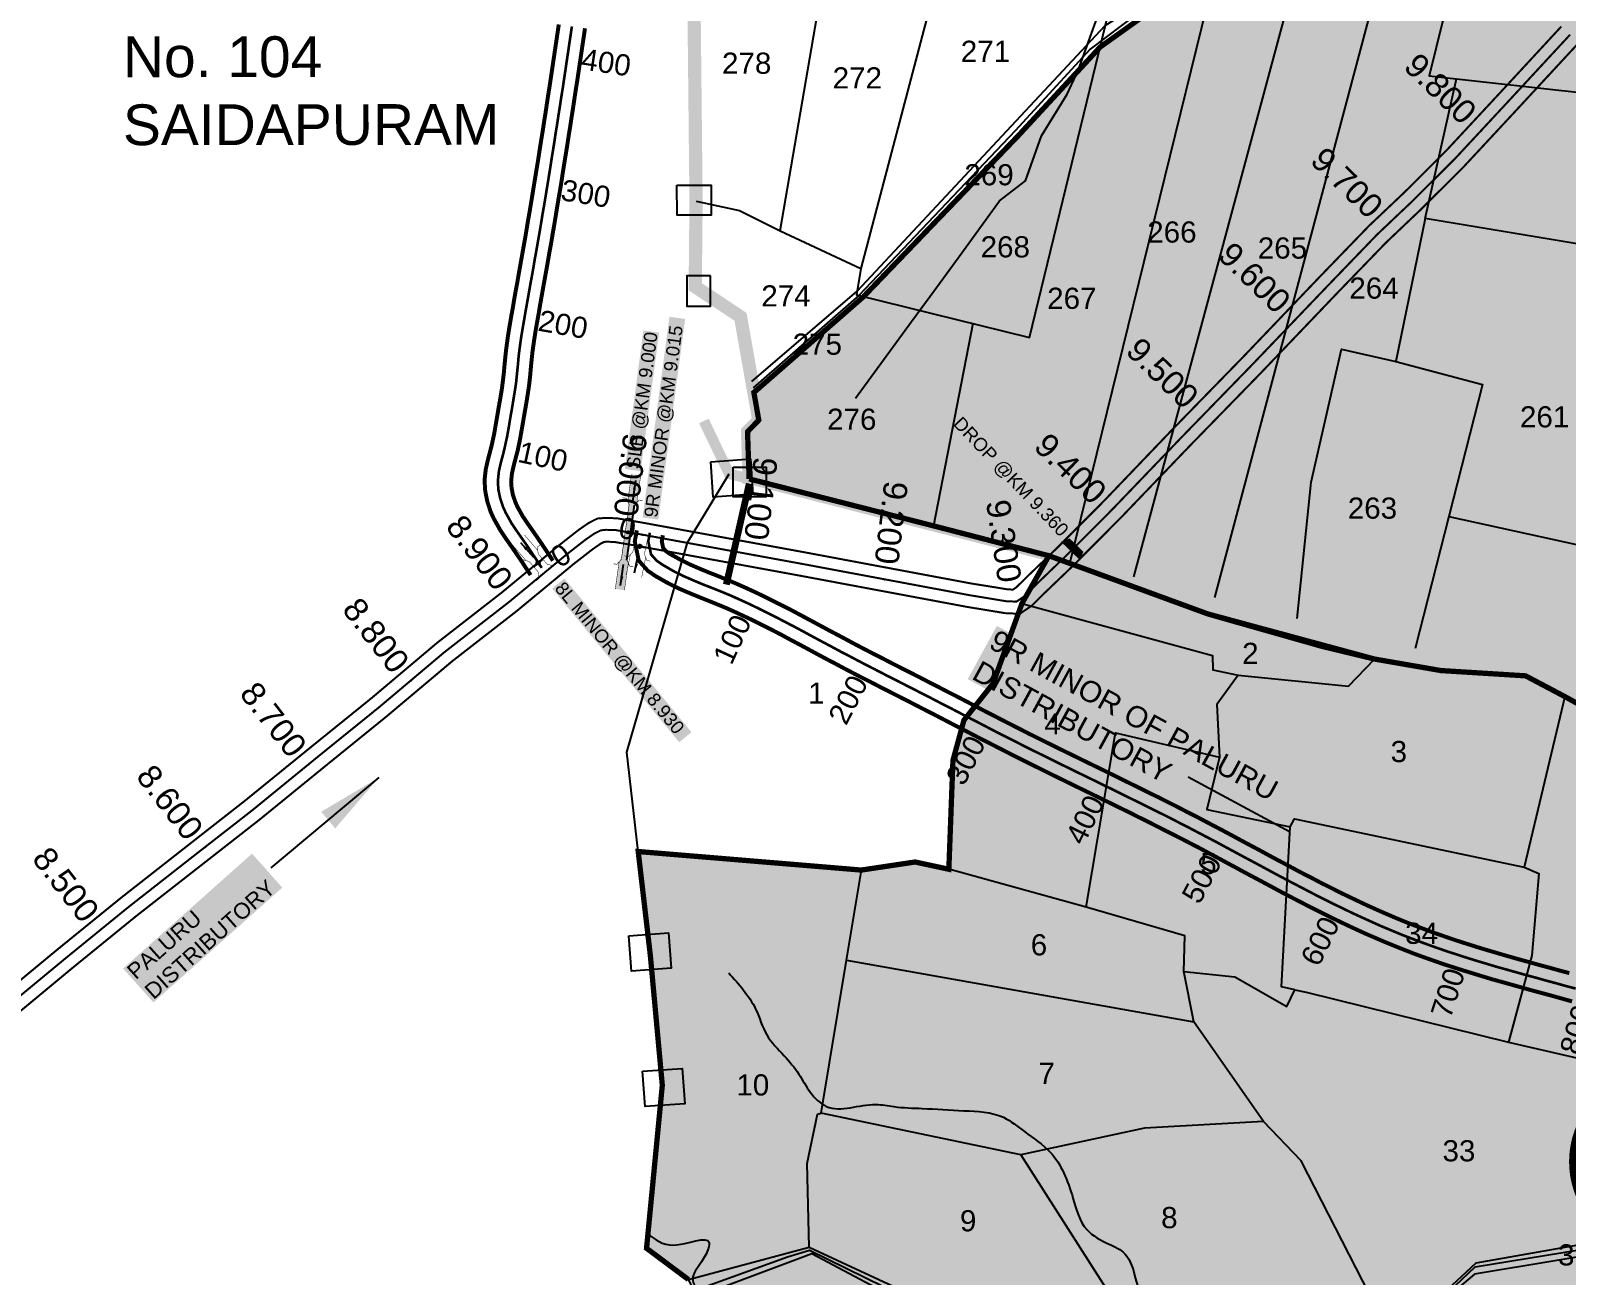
# Model space of a CAD drawing. Header units: inches. Extents: x 201585 to 225365, y 1598878 to 1613111.
# Drawn here: x 205832 to 206992, y 1604955 to 1605895 of the extents above; entities that cross this region are included whole.
import ezdxf
from ezdxf.enums import TextEntityAlignment as Align

# ---------------------------------------------------------------- set-up
doc = ezdxf.new("R2010")
doc.units = ezdxf.units.IN
doc.header["$LTSCALE"] = 15
doc.header["$MEASUREMENT"] = 0
for name, pattern in [('ACAD_ISO02W100', [15, 12, -3]), ('DASHED2', [0.375, 0.25, -0.125]), ('HIDDEN2', [0.1875, 0.125, -0.0625])]:
    doc.linetypes.add(name, pattern=pattern)
for name, color, linetype in [('BOUNDRY STONES', 240, 'Continuous'), ('CANAL1', 7, 'Continuous'), ('CHANAGE', 1, 'Continuous'), ('CSMark', 72, 'Continuous'), ('PAPER SIZE', 5, 'Continuous'), ('PLOT', 7, 'Continuous'), ('PLOTS', 7, 'Continuous'), ('PLOTS NO', 7, 'Continuous'), ('RE REMARKS', 7, 'Continuous'), ('ROAD', 1, 'Continuous'), ('ROADS', 1, 'Continuous'), ('STREAM', 4, 'Continuous'), ('STREAMS', 4, 'Continuous'), ('STRUCTURE', 5, 'Continuous'), ('TEXT', 1, 'Continuous'), ('text2', 7, 'Continuous'), ('VILLAGE BOUNDARY STONES', 1, 'Continuous'), ('VILLAGE BOUNDRY', 5, 'Continuous'), ('WUA13', 3, 'Continuous')]:
    doc.layers.add(name, color=color, linetype=linetype)
doc.styles.get("Standard").update_dxf_attribs({"font": 'arial.ttf'})
doc.dimstyles.get("Standard").update_dxf_attribs({"dimtxt": 0.18, "dimasz": 0.18, "dimexe": 0.18, "dimexo": 0.0625, "dimgap": 0.09, "dimtad": 0, "dimtih": 1, "dimtoh": 1, "dimdec": 4, "dimzin": 0, "dimdsep": 46, "dimtxsty": 'Standard', "dimcen": 0.09, "dimadec": 0, "dimazin": 0, "dimtfac": 1, "dimtdec": 4, "dimtofl": 0, "dimtmove": 0, "dimatfit": 3, "dimfxl": 1, "dimtolj": 1, "dimtzin": 0, "dimarcsym": 0})
pattern_1 = [(45, (0, 0), (-0.088388347648, 0.088388347648), [])]

# ---------------------------------------------------------------- blocks, each defined once
blk = doc.blocks.new('DROP')
h = blk.add_hatch()
h.set_pattern_fill('ANSI31', color=1, scale=10, angle=45)
h.set_pattern_definition([(90, (-324.4107, -25.7687), (-1.25, 0), [])])
h.paths.add_polyline_path([(-9.9, -4.3), (-13.8, 4.1), (13.8, 4.1), (10.2, -4.3)])
at = {"layer": 'STRUCTURE', "color": 5, "const_width": 0.49}
blk.add_lwpolyline([(-9.9, -4.3), (-13.8, 4.1), (13.8, 4.1), (10.2, -4.3), (-9.9, -4.3)], dxfattribs=at)
at = {"layer": 'STRUCTURE', "color": 5}
blk.add_circle((0, 0), 1.33, dxfattribs=at)
blk = doc.blocks.new('SLB')
at = {"layer": 'STRUCTURE'}
h = blk.add_hatch(dxfattribs=at)
h.set_pattern_fill('DOTS', color=6, scale=20, angle=320.3722, style=0)
h.set_pattern_definition([(320.372247934, (-159.4327, -72.9564), (1.2786241598, 0.5641323054), [0, -1.25])])
h.paths.add_polyline_path([(769699.5, 1706871.1), (769699.5, 1706861.1), (769729.1, 1706861.1), (769732.1, 1706863.1), (769792.1, 1706863.1), (769795.1, 1706861.1), (769824.7, 1706861.1), (769824.7, 1706871.1), (769795.1, 1706871.1), (769792.1, 1706869.1), (769732.1, 1706869.1), (769729.1, 1706871.1)])
at = {"layer": 'STRUCTURE', "color": 6, "const_width": 0.628}
for points in [[(769726.1, 1706877.1), (769726.1, 1706873.1), (769732.1, 1706869.1), (769792.1, 1706869.1), (769798.1, 1706873.1), (769798.1, 1706877.1)], [(769726.1, 1706855.1), (769726.1, 1706859.1), (769732.1, 1706863.1), (769792.1, 1706863.1), (769798.1, 1706859.1), (769798.1, 1706855.1)]]:
    blk.add_lwpolyline(points, dxfattribs=at)
at = {"layer": 'STRUCTURE', "color": 6, "linetype": 'ACAD_ISO02W100', "ltscale": 0.5, "const_width": 0.5}
for points in [[(769699.5, 1706871.1), (769729.1, 1706871.1)], [(769699.5, 1706861.1), (769729.1, 1706861.1)], [(769795.1, 1706871.1), (769824.7, 1706871.1)], [(769795.1, 1706861.1), (769824.7, 1706861.1)]]:
    blk.add_lwpolyline(points, dxfattribs=at)
at = {"layer": 'STRUCTURE', "color": 6}
blk.add_lwpolyline([(769732.1, 1706863.1), (769792.1, 1706863.1)], dxfattribs=at)
blk.add_lwpolyline([(769732.1, 1706863.1), (769792.1, 1706863.1)], dxfattribs=at)
at = {"layer": 'STRUCTURE', "color": 0}
blk.add_circle((769762.1, 1706866.1), 1.24, dxfattribs=at)
for points in [[(769703.8, 1706866), (769726.7, 1706866)], [(769818.6, 1706865.8), (769795.7, 1706865.8)]]:
    blk.add_leader(points, dimstyle='Standard', override={"dimasz": 10, "dimgap": 0.09, "dimtad": 0}, dxfattribs=at)
blk = doc.blocks.new('OT')
at = {"layer": 'STRUCTURE', "color": 190}
for points, const_width in [([(769751.4, 1706595.8), (769729.4, 1706595.8)], 0.5), ([(769775.2, 1706601.8), (769775.2, 1706597.8), (769769.2, 1706593.8), (769761.8, 1706593.8), (769754.4, 1706593.8), (769748.4, 1706597.8), (769748.4, 1706601.8)], 0.5), ([(769761.8, 1706593.8), (769761.8, 1706581)], 2.5), ([(769751.4, 1706579), (769729.4, 1706579)], 0.5), ([(769748.4, 1706573), (769748.4, 1706577), (769754.4, 1706581), (769761.8, 1706581), (769761.8, 1706581), (769761.8, 1706581), (769769.2, 1706581), (769775.2, 1706577), (769775.2, 1706573)], 0.5)]:
    blk.add_lwpolyline(points, dxfattribs=dict(at, const_width=const_width))
at = {"layer": 'STRUCTURE', "color": 0}
blk.add_circle((769761.8, 1706587.4), 1.87, dxfattribs=at)
blk.add_leader([(769732.6, 1706587.4), (769753.8, 1706587.4)], dimstyle='Standard', override={"dimasz": 10, "dimgap": 0.09, "dimtad": 0}, dxfattribs=at)

msp = doc.modelspace()

# ---------------------------------------------------------------- hatches: boundary and pattern name
at = {"layer": 'PLOTS NO', "true_color": 0xa953a0}
h = msp.add_hatch(dxfattribs=at)
h.set_pattern_fill('ANSI31', color=215)
h.set_pattern_definition(pattern_1)
h.paths.add_polyline_path([(206374.5, 1605556.6), (206373.3, 1605592.2), (206381.8, 1605601), (206378.1, 1605621.9), (206460.9, 1605694.3), (206578.4, 1605816.6), (206639.7, 1605883), (206728.3, 1605946.3), (206779.3, 1605982.2), (206870.8, 1606068.5), (206919.1, 1606109.9), (206991.5, 1606178.1), (207161.9, 1606118.1), (207193.8, 1606115.3), (207204.6, 1606192.4), (207224.3, 1606303.3), (207250.6, 1606441), (207253.8, 1606458.3), (207283.4, 1606647.1), (207290, 1606806.1), (207391.1, 1606805.4), (207440.3, 1606809.4), (207556.9, 1606901.8), (207615.6, 1606885.7), (207622.8, 1606857.1), (207607.5, 1606760.1), (207605.1, 1606750), (207718.8, 1606843.4), (208078.6, 1606801.6), (208074.5, 1606745.1), (208192.5, 1606748), (208189.8, 1606725.4), (208456.4, 1606687.9), (208454.3, 1606673), (208410.6, 1606519.1), (208366.6, 1606429.6), (208351.7, 1606427.3), (208284, 1606405.1), (208280.7, 1606380.8), (208262.4, 1606245.3), (208246.7, 1606128.6), (207964, 1606145.8), (208004.3, 1606092.4), (207987.6, 1606001.8), (207956.9, 1605821.7), (207911.6, 1605829.4), (207829.2, 1605817.3), (207649.5, 1605837.5), (207622.9, 1605835.7), (207561.1, 1605563.7), (207429.1, 1605570.4), (207439.3, 1605627.8), (207370.6, 1605697.7), (207354.7, 1605706.4), (207376.2, 1605784.7), (207319.8, 1605792.1), (207227.7, 1605336.1), (207150.8, 1605345.9), (207029.1, 1605370.9), (206990.7, 1605392.1), (206961.2, 1605407.7), (206897.2, 1605411.7), (206847, 1605420.4), (206721.1, 1605454.5), (206601, 1605498.5), (206513.7, 1605521.1)])
at = {"layer": 'PLOTS NO', "true_color": 0x58ba48}
h = msp.add_hatch(dxfattribs=at)
h.set_pattern_fill('ANSI31', color=85)
h.set_pattern_definition(pattern_1)
h.paths.add_polyline_path([(206395.3, 1604686.8), (206380.8, 1604788.3), (206335.2, 1604938.2), (206328.6, 1604951.4), (206297, 1604975), (206308.9, 1605098.2), (206299.9, 1605196), (206290.7, 1605274.9), (206459.3, 1605260.9), (206499.9, 1605267), (206525.4, 1605261.5), (206528.5, 1605343.8), (206536.8, 1605374.2), (206558.8, 1605401.9), (206580.6, 1605462.3), (206601, 1605498.5), (206721.1, 1605454.5), (206806.9, 1605430.1), (206847, 1605420.4), (206897.2, 1605411.7), (206961.2, 1605407.7), (206990.7, 1605392.1), (207029.1, 1605370.9), (207067.6, 1605362.6), (207099.3, 1605355.3), (207150.8, 1605345.9), (207227.7, 1605336.1), (207458.2, 1605282.4), (207734.8, 1605233), (207828.9, 1605236), (207954.1, 1605236.4), (208002.1, 1605173.8), (208089.1, 1605156.4), (208053, 1605132.7), (207974.2, 1605057.7), (207948, 1605017.9), (207862.9, 1604963.3), (207761.1, 1604854), (207647.5, 1604760.6), (207584, 1604710.6), (207505.1, 1604617.7), (207408.7, 1604593.4), (207295.3, 1604654.8), (207243.3, 1604731.6), (207115.7, 1604789.5), (207107.4, 1604725), (207049, 1604735.4), (206989.5, 1604722), (206945.7, 1604689.3), (206930.6, 1604670.5), (206859, 1604639.5), (206773.3, 1604626.3), (206662.5, 1604641.1), (206604.8, 1604653.4), (206600.3, 1604601.9), (206541.4, 1604607.8), (206509, 1604667)])
at = {"layer": 'text2'}
h = msp.add_hatch(dxfattribs=at)
h.set_pattern_fill('ANSI31', color=5)
h.set_pattern_definition([(45, (16200.3744, -7638.39834), (-0.088388347648, 0.088388347648), [])])
edge = h.paths.add_edge_path()
edge.add_arc((207063.8, 1605040.2), 69.1, 0, 360)
h.paths.add_polyline_path([(206985.1, 1605009.2), (207142.5, 1605009.2), (207142.5, 1605071.2), (206985.1, 1605071.2)], flags=9)

# ---------------------------------------------------------------- linework, layer by layer
at = {"layer": 'BOUNDRY STONES'}
for points in [[(206345.6, 1605569.6), (206375.5, 1605571.7), (206377.4, 1605545), (206347.4, 1605542.8)], [(206345.6, 1605569.6), (206375.5, 1605571.7), (206377.4, 1605545), (206347.4, 1605542.8)], [(206283.7, 1605211.3), (206313.7, 1605213.4), (206315.6, 1605186.7), (206285.6, 1605184.5)], [(206283.7, 1605211.3), (206313.7, 1605213.4), (206315.6, 1605186.7), (206285.6, 1605184.5)], [(206294, 1605108.9), (206324, 1605111), (206325.8, 1605084.3), (206295.9, 1605082.2)], [(206294, 1605108.9), (206324, 1605111), (206325.8, 1605084.3), (206295.9, 1605082.2)]]:
    msp.add_lwpolyline(points, close=True, dxfattribs=at)
at = {"layer": 'CANAL1', "color": 200, "linetype": 'ByBlock', "ltscale": 40, "const_width": 3}
for points in [[(206209.4, 1605483.9), (206205.7, 1605489.5), (206202, 1605495.2), (206198.2, 1605500.7), (206195.7, 1605504.4), (206190.4, 1605511.9), (206186.4, 1605518), (206181.5, 1605526.7), (206179.2, 1605531.8), (206176.7, 1605539.4), (206175.1, 1605547.5), (206174.6, 1605555.5), (206175.5, 1605563.8), (206177.2, 1605571.3), (206179, 1605578.1), (206180, 1605582), (206181.9, 1605590.8), (206183, 1605597.3), (206184.5, 1605605.9), (206185.3, 1605610.8), (206186.5, 1605617.4), (206187.6, 1605624), (206188.4, 1605630.2), (206189.2, 1605637), (206189.8, 1605643.7), (206190.5, 1605650.6), (206191, 1605655), (206192.3, 1605664.6), (206193.4, 1605671.5), (206194.9, 1605680.2), (206195.8, 1605685), (206196.9, 1605691.7), (206198.1, 1605698.5), (206199.3, 1605704.8), (206200.5, 1605711.9), (206201.7, 1605718.6), (206202.9, 1605725.3), (206203.6, 1605729.4), (206205.3, 1605738.7), (206206.4, 1605745.4), (206207.5, 1605752.1), (206208.7, 1605758.8), (206209.8, 1605765.5), (206210.9, 1605772.2), (206212, 1605779), (206213.1, 1605785.7), (206214.2, 1605792.4), (206215.3, 1605799.1), (206216.3, 1605805.8), (206217.4, 1605812.6), (206218.5, 1605819.3), (206219.8, 1605827.9), (206220.6, 1605832.8), (206221.6, 1605839.5), (206222.6, 1605846.2), (206223.7, 1605853), (206224.7, 1605859.7), (206225.7, 1605866.4), (206226.7, 1605873.2), (206227.7, 1605879.9), (206228.7, 1605886.6), (206229.7, 1605893.4), (206230.7, 1605900.1)], [(206226.2, 1605494.8), (206222.4, 1605500.6), (206218.6, 1605506.3), (206214.7, 1605512), (206212.1, 1605515.8), (206206.9, 1605523.2), (206203.4, 1605528.4), (206199.4, 1605535.6), (206197.9, 1605539), (206196, 1605544.6), (206195, 1605550), (206194.7, 1605554.9), (206195.3, 1605560.6), (206196.6, 1605566.5), (206198.3, 1605573), (206199.5, 1605577.4), (206201.5, 1605587), (206202.7, 1605593.9), (206204.2, 1605602.6), (206205, 1605607.3), (206206.2, 1605614.1), (206207.3, 1605621), (206208.3, 1605627.7), (206209.1, 1605635), (206209.7, 1605641.9), (206210.4, 1605648.6), (206210.8, 1605652.6), (206212.1, 1605661.6), (206213.1, 1605668.2), (206214.6, 1605676.7), (206215.5, 1605681.6), (206216.6, 1605688.3), (206217.8, 1605695), (206218.9, 1605701.3), (206220.2, 1605708.4), (206221.4, 1605715.1), (206222.6, 1605721.8), (206223.3, 1605726), (206225, 1605735.3), (206226.1, 1605742), (206227.3, 1605748.8), (206228.4, 1605755.5), (206229.5, 1605762.3), (206230.6, 1605769), (206231.8, 1605775.7), (206232.9, 1605782.5), (206233.9, 1605789.2), (206235, 1605796), (206236.1, 1605802.7), (206237.2, 1605809.5), (206238.2, 1605816.2), (206239.6, 1605824.8), (206240.3, 1605829.7), (206241.4, 1605836.4), (206242.4, 1605843.2), (206243.4, 1605849.9), (206244.5, 1605856.7), (206245.5, 1605863.4), (206246.5, 1605870.2), (206247.5, 1605876.9), (206248.5, 1605883.7), (206249.5, 1605890.4), (206250.5, 1605897.2)], [(206289.7, 1605517.7), (206288.1, 1605509.3), (206291.1, 1605494.8), (206298, 1605487.1), (206303.8, 1605483.1), (206313.5, 1605477.6), (206321, 1605473.9), (206328.4, 1605470.7), (206335.7, 1605467.7), (206342.9, 1605464.8), (206350.8, 1605461.6), (206356.9, 1605459.1), (206363.8, 1605456), (206370.6, 1605452.8), (206377.5, 1605449.6), (206384.3, 1605446.2), (206391.2, 1605442.7), (206398, 1605439.2), (206404.8, 1605435.5), (206411.6, 1605431.9), (206418.5, 1605428.2), (206425.3, 1605424.5), (206432.2, 1605420.8), (206439.3, 1605417.1), (206446, 1605413.5), (206452.9, 1605409.9), (206459.8, 1605406.3), (206466.8, 1605402.8), (206473.7, 1605399.2), (206480.6, 1605395.7), (206487.5, 1605392.2), (206494.4, 1605388.7), (206501.3, 1605385.1), (206506, 1605382.7), (206515, 1605378.1), (206521.9, 1605374.5), (206528.8, 1605370.9), (206535.6, 1605367.4), (206542.5, 1605363.8), (206549.4, 1605360.2), (206556.3, 1605356.7), (206563.3, 1605353.1), (206572.7, 1605348.3), (206577.1, 1605346.1), (206584.1, 1605342.6), (206591.1, 1605339.1), (206598, 1605335.7), (206605, 1605332.2), (206612, 1605328.8), (206618.9, 1605325.4), (206625.9, 1605322), (206632.9, 1605318.6), (206639.8, 1605315.2), (206646.8, 1605311.8), (206653.7, 1605308.4), (206660.7, 1605305), (206667.6, 1605301.5), (206674.5, 1605298.1), (206681.4, 1605294.6), (206688.3, 1605291.1), (206695.2, 1605287.6), (206702.1, 1605284.1), (206706.9, 1605281.6), (206715.8, 1605277), (206722.6, 1605273.3), (206729.4, 1605269.7), (206736.2, 1605266), (206743.1, 1605262.3), (206749.9, 1605258.6), (206756.7, 1605255), (206763.6, 1605251.3), (206770.5, 1605247.6), (206777.3, 1605243.9), (206784.2, 1605240.3), (206791.2, 1605236.7), (206798.1, 1605233.1), (206805.1, 1605229.6), (206812.1, 1605226.1), (206819.1, 1605222.7), (206826.2, 1605219.3), (206833.3, 1605216), (206840.5, 1605212.7), (206847.7, 1605209.6), (206854.9, 1605206.5), (206864.2, 1605202.7), (206869.5, 1605200.6), (206876.9, 1605197.7), (206884.3, 1605195), (206891.7, 1605192.4), (206899.1, 1605189.8), (206906.6, 1605187.4), (206914.1, 1605185), (206921.6, 1605182.7), (206929.1, 1605180.4), (206936, 1605178.3), (206944, 1605176.1), (206951.5, 1605174), (206959, 1605171.9), (206966.4, 1605169.8), (206973.9, 1605167.8), (206981.4, 1605165.8), (206988.8, 1605163.7), (206996.3, 1605161.6)], [(206309.3, 1605514), (206308.5, 1605509.5), (206309.6, 1605504.2), (206311.4, 1605502.2), (206314.5, 1605500), (206322.9, 1605495.3), (206329.4, 1605492.1), (206336.2, 1605489.1), (206343.2, 1605486.2), (206350.3, 1605483.4), (206358.4, 1605480.1), (206364.8, 1605477.4), (206372, 1605474.2), (206379.2, 1605470.9), (206386.3, 1605467.5), (206393.3, 1605464), (206400.3, 1605460.5), (206407.3, 1605456.9), (206414.2, 1605453.2), (206421.1, 1605449.5), (206428, 1605445.8), (206434.8, 1605442.1), (206441.7, 1605438.5), (206448.6, 1605434.8), (206455.3, 1605431.2), (206462.2, 1605427.6), (206469, 1605424.1), (206475.9, 1605420.6), (206482.8, 1605417), (206489.7, 1605413.5), (206496.6, 1605410), (206503.5, 1605406.5), (206510.4, 1605402.9), (206515.2, 1605400.5), (206524.2, 1605395.8), (206531.1, 1605392.3), (206538, 1605388.7), (206544.9, 1605385.1), (206551.7, 1605381.5), (206558.6, 1605378), (206565.5, 1605374.4), (206572.4, 1605370.9), (206581.8, 1605366.1), (206586.1, 1605363.9), (206593, 1605360.5), (206600, 1605357), (206606.9, 1605353.6), (206613.8, 1605350.2), (206620.8, 1605346.8), (206627.7, 1605343.4), (206634.7, 1605340), (206641.7, 1605336.6), (206648.6, 1605333.2), (206655.6, 1605329.7), (206662.6, 1605326.3), (206669.5, 1605322.9), (206676.5, 1605319.4), (206683.5, 1605316), (206690.4, 1605312.5), (206697.4, 1605309), (206704.3, 1605305.4), (206711.3, 1605301.9), (206716.2, 1605299.3), (206725.1, 1605294.6), (206732, 1605291), (206738.9, 1605287.3), (206745.7, 1605283.6), (206752.6, 1605279.9), (206759.4, 1605276.3), (206766.2, 1605272.6), (206773, 1605268.9), (206779.9, 1605265.3), (206786.7, 1605261.6), (206793.5, 1605258), (206800.4, 1605254.5), (206807.2, 1605250.9), (206814.1, 1605247.5), (206820.9, 1605244), (206827.8, 1605240.7), (206834.7, 1605237.4), (206841.7, 1605234.1), (206848.6, 1605231), (206855.6, 1605227.9), (206862.6, 1605224.9), (206871.6, 1605221.2), (206876.8, 1605219.2), (206883.9, 1605216.5), (206891.1, 1605213.8), (206898.3, 1605211.3), (206905.5, 1605208.8), (206912.8, 1605206.4), (206920.1, 1605204.1), (206927.4, 1605201.8), (206934.8, 1605199.6), (206941.6, 1605197.6), (206949.5, 1605195.3), (206956.9, 1605193.2), (206964.3, 1605191.2), (206971.7, 1605189.1), (206979.2, 1605187.1), (206986.7, 1605185), (206994.2, 1605183)]]:
    msp.add_lwpolyline(points, dxfattribs=at)
at = {"layer": 'CANAL1', "color": 1, "linetype": 'HIDDEN2', "ltscale": 30, "const_width": 2}
msp.add_lwpolyline([(206217.8, 1605489.3), (206214.1, 1605495), (206210.3, 1605500.7), (206206.5, 1605506.4), (206203.9, 1605510.1), (206198.7, 1605517.5), (206194.9, 1605523.2), (206190.5, 1605531.2), (206188.6, 1605535.4), (206186.4, 1605542), (206185, 1605548.7), (206184.7, 1605555.2), (206185.4, 1605562.2), (206186.9, 1605568.9), (206188.7, 1605575.5), (206189.7, 1605579.7), (206191.7, 1605588.9), (206192.9, 1605595.6), (206194.3, 1605604.2), (206195.2, 1605609), (206196.3, 1605615.8), (206197.4, 1605622.5), (206198.4, 1605628.9), (206199.1, 1605636), (206199.8, 1605642.8), (206200.4, 1605649.6), (206200.9, 1605653.8), (206202.2, 1605663.1), (206203.3, 1605669.9), (206204.8, 1605678.5), (206205.6, 1605683.3), (206206.8, 1605690), (206208, 1605696.7), (206209.1, 1605703.1), (206210.4, 1605710.1), (206211.6, 1605716.9), (206212.7, 1605723.6), (206213.5, 1605727.7), (206215.1, 1605737), (206216.3, 1605743.7), (206217.4, 1605750.4), (206218.5, 1605757.2), (206219.7, 1605763.9), (206220.8, 1605770.6), (206221.9, 1605777.4), (206223, 1605784.1), (206224.1, 1605790.8), (206225.1, 1605797.5), (206226.2, 1605804.3), (206227.3, 1605811), (206228.3, 1605817.8), (206229.7, 1605826.4), (206230.4, 1605831.2), (206231.5, 1605838), (206232.5, 1605844.7), (206233.6, 1605851.4), (206234.6, 1605858.2), (206235.6, 1605864.9), (206236.6, 1605871.7), (206237.6, 1605878.4), (206238.6, 1605885.2), (206239.6, 1605891.9), (206240.6, 1605898.6)], dxfattribs=at)
at = {"layer": 'CANAL1', "color": 200, "const_width": 1.5}
for points in [[(205780.2, 1605141.5), (205851.7, 1605200.7), (205899.8, 1605239.8), (205950.4, 1605279.5), (205993.3, 1605313.1), (206043.6, 1605354), (206089, 1605390.7), (206138.8, 1605432.7), (206187.5, 1605470.6), (206230.4, 1605506), (206245.4, 1605517.8), (206253, 1605523.1), (206259.8, 1605526.6), (206266.1, 1605527.1), (206274.5, 1605526.8), (206292.3, 1605523.8), (206416.9, 1605501), (206542.4, 1605477.5), (206559.3, 1605474.8), (206569.7, 1605473.1), (206573.9, 1605472.9), (206576.5, 1605474.7), (206584.9, 1605483), (206607.1, 1605504.3), (206642.6, 1605539.9), (206694.4, 1605594), (206747.8, 1605648.8), (206805.5, 1605709.2), (206842.9, 1605747.9), (206869.4, 1605773), (206901.3, 1605804.8), (206939.5, 1605845.9), (206988.2, 1605898.6)], [(205791.6, 1605127.5), (205863.1, 1605186.8), (205911, 1605225.8), (205961.5, 1605265.3), (206004.6, 1605299), (206054.9, 1605340), (206100.4, 1605376.9), (206150.1, 1605418.7), (206198.8, 1605456.6), (206241.6, 1605492), (206256.1, 1605503.3), (206262.3, 1605507.6), (206264.9, 1605508.9), (206266.5, 1605509.1), (206272.7, 1605508.9), (206289.2, 1605506.1), (206413.6, 1605483.3), (206539.3, 1605459.8), (206556.4, 1605457), (206567.9, 1605455.1), (206579, 1605454.6), (206588, 1605460.7), (206597.5, 1605470.1), (206619.7, 1605491.4), (206655.4, 1605527.3), (206707.3, 1605581.4), (206760.8, 1605636.3), (206818.5, 1605696.7), (206855.6, 1605735.1), (206881.9, 1605760.1), (206914.2, 1605792.3), (206952.7, 1605833.7), (207001.3, 1605886.2)]]:
    msp.add_lwpolyline(points, dxfattribs=at)
at = {"layer": 'CANAL1', "color": 1, "linetype": 'HIDDEN2', "ltscale": 4, "const_width": 1.5}
msp.add_lwpolyline([(205785.9, 1605134.5), (205857.4, 1605193.7), (205905.4, 1605232.8), (205955.9, 1605272.4), (205999, 1605306), (206049.2, 1605347), (206094.7, 1605383.8), (206144.4, 1605425.7), (206193.2, 1605463.6), (206236, 1605499), (206250.7, 1605510.5), (206257.6, 1605515.3), (206262.4, 1605517.7), (206266.3, 1605518.1), (206273.6, 1605517.9), (206290.8, 1605515), (206415.3, 1605492.2), (206540.9, 1605468.7), (206557.9, 1605465.9), (206568.8, 1605464.1), (206576.4, 1605463.8), (206582.3, 1605467.7), (206591.2, 1605476.6), (206613.4, 1605497.9), (206649, 1605533.6), (206700.9, 1605587.7), (206754.3, 1605642.6), (206812, 1605702.9), (206849.2, 1605741.5), (206875.7, 1605766.6), (206907.8, 1605798.6), (206946.1, 1605839.8), (206994.8, 1605892.4)], dxfattribs=at)
at = {"layer": 'CANAL1', "color": 1, "linetype": 'HIDDEN2', "ltscale": 40, "const_width": 2}
msp.add_lwpolyline([(206299.5, 1605515.9), (206298.3, 1605509.4), (206300.4, 1605499.5), (206304.7, 1605494.7), (206309.2, 1605491.6), (206318.2, 1605486.4), (206325.2, 1605483), (206332.3, 1605479.9), (206339.4, 1605476.9), (206346.6, 1605474.1), (206354.6, 1605470.9), (206360.8, 1605468.3), (206367.9, 1605465.1), (206374.9, 1605461.9), (206381.9, 1605458.5), (206388.8, 1605455.1), (206395.7, 1605451.6), (206402.6, 1605448), (206409.5, 1605444.4), (206416.4, 1605440.7), (206423.2, 1605437), (206430.1, 1605433.3), (206436.9, 1605429.7), (206443.9, 1605425.9), (206450.7, 1605422.4), (206457.5, 1605418.8), (206464.4, 1605415.2), (206471.3, 1605411.7), (206478.2, 1605408.1), (206485.1, 1605404.6), (206492, 1605401.1), (206498.9, 1605397.6), (206505.8, 1605394), (206510.6, 1605391.6), (206519.6, 1605386.9), (206526.5, 1605383.4), (206533.4, 1605379.8), (206540.3, 1605376.2), (206547.1, 1605372.7), (206554, 1605369.1), (206560.9, 1605365.5), (206567.8, 1605362), (206577.3, 1605357.2), (206581.6, 1605355), (206588.6, 1605351.5), (206595.5, 1605348.1), (206602.5, 1605344.6), (206609.4, 1605341.2), (206616.4, 1605337.8), (206623.3, 1605334.4), (206630.3, 1605331), (206637.3, 1605327.6), (206644.2, 1605324.2), (206651.2, 1605320.8), (206658.2, 1605317.3), (206665.1, 1605313.9), (206672.1, 1605310.5), (206679, 1605307), (206685.9, 1605303.6), (206692.9, 1605300.1), (206699.8, 1605296.5), (206706.7, 1605293), (206711.6, 1605290.4), (206720.4, 1605285.8), (206727.3, 1605282.2), (206734.1, 1605278.5), (206741, 1605274.8), (206747.8, 1605271.1), (206754.6, 1605267.5), (206761.5, 1605263.8), (206768.3, 1605260.1), (206775.2, 1605256.4), (206782, 1605252.8), (206788.9, 1605249.2), (206795.8, 1605245.6), (206802.7, 1605242), (206809.6, 1605238.5), (206816.5, 1605235.1), (206823.5, 1605231.7), (206830.5, 1605228.3), (206837.5, 1605225.1), (206844.5, 1605221.9), (206851.6, 1605218.7), (206858.8, 1605215.7), (206867.9, 1605211.9), (206873.1, 1605209.9), (206880.4, 1605207.1), (206887.7, 1605204.4), (206895, 1605201.8), (206902.3, 1605199.3), (206909.7, 1605196.9), (206917.1, 1605194.5), (206924.5, 1605192.2), (206931.9, 1605190), (206938.8, 1605187.9), (206946.8, 1605185.7), (206954.2, 1605183.6), (206961.6, 1605181.5), (206969.1, 1605179.5), (206976.5, 1605177.4), (206984, 1605175.4), (206991.5, 1605173.3), (206999, 1605171.3)], dxfattribs=at)
at = {"layer": 'CHANAGE'}
for p in [(206237.2, 1605875.8), (206221.8, 1605777), (206204.8, 1605678.5), (206189.7, 1605579.7), (206374.2, 1605462.2), (206462.8, 1605416), (206551.7, 1605370.3), (206641.2, 1605325.6), (206730.4, 1605280.5), (206818.9, 1605233.9), (206911.5, 1605196.3)]:
    msp.add_point(p, dxfattribs=at)
at = {"layer": 'PLOT'}
for points in [[(206376.6, 1605630.1), (206456.1, 1605698.6), (206643.6, 1605899.2), (206719.5, 1605947.4), (206780.1, 1605992.3), (206919.9, 1606120.8), (206982.7, 1606183.3)], [(206991.5, 1606178.1), (206919.1, 1606109.9), (206870.8, 1606068.5), (206779.3, 1605982.2), (206728.3, 1605946.3), (206639.7, 1605883), (206578.4, 1605816.6), (206460.9, 1605694.3), (206378.1, 1605621.9)], [(206397.9, 1605744.1), (206438.6, 1605980.4)], [(206525.9, 1605970.2), (206458.8, 1605715.7)], [(206334.4, 1605766.6), (206367.3, 1605759.5), (206397.9, 1605744.1), (206458.8, 1605715.7), (206455.6, 1605695.6), (206586.4, 1605663.4), (206657.1, 1605954.7)], [(206617.4, 1605494.7), (206728.3, 1605946.3)], [(206787.7, 1605939.4), (206665, 1605482.6)], [(206726.4, 1605466.9), (206850.1, 1605932)], [(206904.2, 1605925.7), (206888.2, 1605861.3), (207209.9, 1605825.8), (207206.3, 1605806.9), (207376.2, 1605784.7), (207354.7, 1605706.4), (207370.6, 1605697.7), (207286.5, 1605297.1)], [(207035, 1605728.5), (206885.2, 1605753.3), (206908.9, 1605859)], [(206885.2, 1605753.3), (206863.1, 1605645.2)], [(206543.5, 1605674), (206513.7, 1605521.1)], [(206788.6, 1605451.1), (206799.1, 1605554.1), (206822.1, 1605654.6), (206863.1, 1605645.2), (206928.5, 1605627.9), (206877.7, 1605428.4)], [(206903.1, 1605528.1), (207041, 1605498), (207073.1, 1605622.8), (207157.9, 1605602.7)]]:
    msp.add_lwpolyline(points, dxfattribs=at)
at = {"layer": 'PLOTS'}
for points in [[(206601.1, 1605498.5), (206580.6, 1605462.3), (206558.8, 1605401.9), (206536.8, 1605374.2), (206528.5, 1605343.8), (206525.4, 1605261.5)], [(206601.1, 1605498.5), (206580.6, 1605462.3), (206558.8, 1605401.9), (206536.8, 1605374.2), (206528.5, 1605343.8), (206525.4, 1605261.5)], [(206580.6, 1605462.3), (206724.5, 1605423.2), (206724.8, 1605412.3), (206743.9, 1605408.3), (206827.4, 1605400), (206847, 1605420.4)], [(206580.6, 1605462.3), (206724.5, 1605423.2), (206724.8, 1605412.3), (206743.9, 1605408.3), (206827.4, 1605400), (206847, 1605420.4)], [(206743.9, 1605408.3), (206727.8, 1605386.1), (206729.9, 1605346.3)], [(206743.9, 1605408.3), (206727.8, 1605386.1), (206729.9, 1605346.3)], [(206990.7, 1605392.1), (206960.2, 1605263.1)], [(206990.7, 1605392.1), (206960.2, 1605263.1)], [(206629.2, 1605232.9), (206651.4, 1605364.7), (206729.9, 1605346.3), (206720.4, 1605306.6), (206783.2, 1605293.5), (206786.5, 1605299.5), (206960.2, 1605263.1), (206971.2, 1605258.4), (206965.9, 1605196.4), (206948.3, 1605130.8)], [(206629.2, 1605232.9), (206651.4, 1605364.7), (206729.9, 1605346.3), (206720.4, 1605306.6), (206783.2, 1605293.5), (206786.5, 1605299.5), (206960.2, 1605263.1), (206971.2, 1605258.4), (206965.9, 1605196.4), (206948.3, 1605130.8)], [(206786.7, 1605170.3), (206776.7, 1605172.7), (206783.2, 1605293.5)], [(206786.7, 1605170.3), (206776.7, 1605172.7), (206783.2, 1605293.5)], [(206848.4, 1604930.1), (206791.5, 1605041), (206763.1, 1605070.9), (206710.6, 1605146.1), (206702.9, 1605184.3), (206703.7, 1605211.2), (206629.2, 1605232.9), (206525.4, 1605261.5), (206499.9, 1605267), (206459.3, 1605260.9), (206290.7, 1605274.9)], [(206848.4, 1604930.1), (206791.5, 1605041), (206763.1, 1605070.9), (206710.6, 1605146.1), (206702.9, 1605184.3), (206703.7, 1605211.2), (206629.2, 1605232.9), (206525.4, 1605261.5), (206499.9, 1605267), (206459.3, 1605260.9), (206290.7, 1605274.9)], [(206328.6, 1604951.4), (206419.8, 1604975.8), (206560.5, 1604910.5), (206667.6, 1604907.8), (206766, 1604923.4), (206848.4, 1604930.1), (206884.2, 1604927.2), (206923.9, 1604964), (207109.4, 1604996.7), (207192.3, 1605002.1), (207269.5, 1604978.2), (207388.2, 1604941), (207427.1, 1604929.7), (207498.8, 1604917.4), (207601.5, 1604879.8), (207628.8, 1604868.9), (207750.8, 1604901.1), (207749.3, 1604988.9), (207711.2, 1605135.8), (207641.7, 1605252.6)], [(206328.6, 1604951.4), (206419.8, 1604975.8), (206560.5, 1604910.5), (206667.6, 1604907.8), (206766, 1604923.4), (206848.4, 1604930.1), (206884.2, 1604927.2), (206923.9, 1604964), (207109.4, 1604996.7), (207192.3, 1605002.1), (207269.5, 1604978.2), (207388.2, 1604941), (207427.1, 1604929.7), (207498.8, 1604917.4), (207601.5, 1604879.8), (207628.8, 1604868.9), (207750.8, 1604901.1), (207749.3, 1604988.9), (207711.2, 1605135.8), (207641.7, 1605252.6)], [(206419.8, 1604975.8), (206418.4, 1605039.2), (206426.1, 1605076.3), (206429, 1605077.1), (206448.1, 1605192.7), (206459.3, 1605260.9)], [(206419.8, 1604975.8), (206418.4, 1605039.2), (206426.1, 1605076.3), (206429, 1605077.1), (206448.1, 1605192.7), (206459.3, 1605260.9)], [(207654.9, 1605249.8), (207682.8, 1605191.7), (207716.3, 1605135.9), (207744.9, 1605044.3), (207761.3, 1604969.1), (207764.7, 1604904.8), (207751.8, 1604897), (207630.4, 1604861), (207598.9, 1604870.4), (207493.6, 1604910.9), (207430.9, 1604919), (207410.3, 1604923.7), (207195.6, 1604994.5), (207112.1, 1604987), (206922.6, 1604955.4), (206879.1, 1604918.7), (206845.2, 1604918.7), (206691.6, 1604904.9), (206639.5, 1604894.8), (206555.1, 1604900), (206421.9, 1604970.7), (206335.2, 1604938.2)], [(207654.9, 1605249.8), (207682.8, 1605191.7), (207716.3, 1605135.9), (207744.9, 1605044.3), (207761.3, 1604969.1), (207764.7, 1604904.8), (207751.8, 1604897), (207630.4, 1604861), (207598.9, 1604870.4), (207493.6, 1604910.9), (207430.9, 1604919), (207410.3, 1604923.7), (207195.6, 1604994.5), (207112.1, 1604987), (206922.6, 1604955.4), (206879.1, 1604918.7), (206845.2, 1604918.7), (206691.6, 1604904.9), (206639.5, 1604894.8), (206555.1, 1604900), (206421.9, 1604970.7), (206335.2, 1604938.2)], [(206448.1, 1605192.7), (206710.6, 1605146.1)], [(206448.1, 1605192.7), (206710.6, 1605146.1)], [(206702.9, 1605184.3), (206741.6, 1605180.2), (206780.8, 1605157.8), (206786.7, 1605170.3), (206795.5, 1605168.6), (206948.3, 1605130.8), (207021.5, 1605113.9), (207057.9, 1605104.6), (207096.5, 1605098.3), (207181.1, 1605084.4), (207200.6, 1605091.3), (207397.1, 1605021.2), (207479.8, 1604995.8), (207509, 1605005.1), (207498.8, 1604917.4)], [(206702.9, 1605184.3), (206741.6, 1605180.2), (206780.8, 1605157.8), (206786.7, 1605170.3), (206795.5, 1605168.6), (206948.3, 1605130.8), (207021.5, 1605113.9), (207057.9, 1605104.6), (207096.5, 1605098.3), (207181.1, 1605084.4), (207200.6, 1605091.3), (207397.1, 1605021.2), (207479.8, 1604995.8), (207509, 1605005.1), (207498.8, 1604917.4)], [(206763.1, 1605070.9), (206673.2, 1605065.7), (206579.8, 1605045.6), (206429, 1605077.1)], [(206763.1, 1605070.9), (206673.2, 1605065.7), (206579.8, 1605045.6), (206429, 1605077.1)], [(206579.8, 1605045.6), (206667.6, 1604907.8)], [(206579.8, 1605045.6), (206667.6, 1604907.8)]]:
    msp.add_lwpolyline(points, dxfattribs=at)
at = {"layer": 'ROAD'}
msp.add_lwpolyline([(206986.9, 1606180.8), (206895.1, 1606092.1), (206782, 1605990), (206668.2, 1605908.7), (206632.2, 1605881.4), (206575.6, 1605819.6), (206457.4, 1605695.2), (206377.5, 1605625.3)], dxfattribs=at)
at = {"layer": 'ROADS'}
for points in [[(206888.8, 1604928.4), (206923.1, 1604960.9), (207120.2, 1604993.2), (207192.2, 1604999.3), (207320.5, 1604956.4), (207443.8, 1604921.3)], [(206888.8, 1604928.4), (206923.1, 1604960.9), (207120.2, 1604993.2), (207192.2, 1604999.3), (207320.5, 1604956.4), (207443.8, 1604921.3)], [(206302.4, 1604932), (206403.5, 1604968.6), (206420.2, 1604973.5), (206489.9, 1604939.2)], [(206302.4, 1604932), (206403.5, 1604968.6), (206420.2, 1604973.5), (206489.9, 1604939.2)]]:
    msp.add_lwpolyline(points, dxfattribs=at)
at = {"layer": 'STREAM'}
msp.add_lwpolyline([(206454.9, 1605617.5), (206497.3, 1605675.6), (206511.2, 1605694.7), (206533.1, 1605724.8), (206563.6, 1605766.7), (206583.3, 1605781.9), (206595.4, 1605816), (206614.9, 1605847.4), (206623.2, 1605865.2), (206638.8, 1605908.7)], dxfattribs=at)
at = {"layer": 'STREAMS'}
for points in [[(206359.1, 1605183.1), (206379.4, 1605155.8), (206387.9, 1605136.3), (206401, 1605120.5), (206412, 1605106.7), (206420.8, 1605092.8), (206432.8, 1605082.3), (206470.2, 1605083.7), (206483.9, 1605082.1), (206505.3, 1605080.7), (206536.8, 1605079), (206566.6, 1605074), (206582.6, 1605063.2), (206601.8, 1605047.8), (206619.2, 1605013), (206629.6, 1604989.1), (206646.6, 1604978.1), (206658.4, 1604970.8), (206666.5, 1604952), (206671.6, 1604938.8), (206684.3, 1604920.3), (206686.2, 1604906.6)], [(206359.1, 1605183.1), (206379.4, 1605155.8), (206387.9, 1605136.3), (206401, 1605120.5), (206412, 1605106.7), (206420.8, 1605092.8), (206432.8, 1605082.3), (206470.2, 1605083.7), (206483.9, 1605082.1), (206505.3, 1605080.7), (206536.8, 1605079), (206566.6, 1605074), (206582.6, 1605063.2), (206601.8, 1605047.8), (206619.2, 1605013), (206629.6, 1604989.1), (206646.6, 1604978.1), (206658.4, 1604970.8), (206666.5, 1604952), (206671.6, 1604938.8), (206684.3, 1604920.3), (206686.2, 1604906.6)], [(208108.3, 1605154.6), (208083.6, 1605132.3), (208059.9, 1605117), (208017.3, 1605086.8), (207993.5, 1605055.2), (207980.7, 1605039.8), (207958.4, 1605013.4), (207943.3, 1604986.6), (207914, 1604967.6), (207855.1, 1604928.5), (207816.6, 1604895), (207802.3, 1604863.9), (207757.5, 1604837.9), (207713.6, 1604805.7), (207694, 1604790), (207690.5, 1604784.4), (207673.7, 1604778.8), (207662.6, 1604763.1), (207642.1, 1604747.3), (207629.8, 1604720), (207601.8, 1604708.1), (207587.3, 1604683.5), (207571.5, 1604668.6), (207539.1, 1604628.7), (207484.6, 1604595.1), (207415.8, 1604567), (207393.9, 1604548.3), (207395.6, 1604532.3), (207382.7, 1604510.9), (207379.1, 1604488), (207386.9, 1604455.9), (207383, 1604433.6), (207371.7, 1604428.2), (207343.1, 1604429.5), (207330.5, 1604434.7), (207309.3, 1604426.8), (207295.5, 1604409.3), (207264.9, 1604405), (207243.1, 1604402), (207220.9, 1604399.8), (207171.9, 1604362.7), (207142.9, 1604340.6), (207123.7, 1604324.8), (207114.3, 1604314.9), (207096.9, 1604304.1), (207083.7, 1604295.2), (207068, 1604291), (207043.9, 1604280.4), (207015.3, 1604274.7), (206987.4, 1604273), (206967.9, 1604262.1), (206951.7, 1604234.2), (206924.3, 1604196.2), (206908.1, 1604182.8), (206891.9, 1604161.5), (206884.8, 1604151.2), (206872, 1604129.1), (206862.1, 1604116.1), (206850.5, 1604107.5), (206827.8, 1604087.7), (206817.3, 1604075.1), (206778.2, 1604078.8), (206746.7, 1604071.9), (206711.1, 1604046.3), (206697.2, 1604034.5), (206684.2, 1604023.3), (206665.1, 1604016), (206648.7, 1604010.9), (206637.6, 1604000.8), (206628.9, 1603992.3), (206607.2, 1603986.4), (206591, 1603985.7)], [(208108.3, 1605154.6), (208083.6, 1605132.3), (208059.9, 1605117), (208017.3, 1605086.8), (207993.5, 1605055.2), (207980.7, 1605039.8), (207958.4, 1605013.4), (207943.3, 1604986.6), (207914, 1604967.6), (207855.1, 1604928.5), (207816.6, 1604895), (207802.3, 1604863.9), (207757.5, 1604837.9), (207713.6, 1604805.7), (207694, 1604790), (207690.5, 1604784.4), (207673.7, 1604778.8), (207662.6, 1604763.1), (207642.1, 1604747.3), (207629.8, 1604720), (207601.8, 1604708.1), (207587.3, 1604683.5), (207571.5, 1604668.6), (207539.1, 1604628.7), (207484.6, 1604595.1), (207415.8, 1604567), (207393.9, 1604548.3), (207395.6, 1604532.3), (207382.7, 1604510.9), (207379.1, 1604488), (207386.9, 1604455.9), (207383, 1604433.6), (207371.7, 1604428.2), (207343.1, 1604429.5), (207330.5, 1604434.7), (207309.3, 1604426.8), (207295.5, 1604409.3), (207264.9, 1604405), (207243.1, 1604402), (207220.9, 1604399.8), (207171.9, 1604362.7), (207142.9, 1604340.6), (207123.7, 1604324.8), (207114.3, 1604314.9), (207096.9, 1604304.1), (207083.7, 1604295.2), (207068, 1604291), (207043.9, 1604280.4), (207015.3, 1604274.7), (206987.4, 1604273), (206967.9, 1604262.1), (206951.7, 1604234.2), (206924.3, 1604196.2), (206908.1, 1604182.8), (206891.9, 1604161.5), (206884.8, 1604151.2), (206872, 1604129.1), (206862.1, 1604116.1), (206850.5, 1604107.5), (206827.8, 1604087.7), (206817.3, 1604075.1), (206778.2, 1604078.8), (206746.7, 1604071.9), (206711.1, 1604046.3), (206697.2, 1604034.5), (206684.2, 1604023.3), (206665.1, 1604016), (206648.7, 1604010.9), (206637.6, 1604000.8), (206628.9, 1603992.3), (206607.2, 1603986.4), (206591, 1603985.7)], [(206297.7, 1604986.2), (206317.3, 1604977.4), (206344.3, 1604979.3), (206341.6, 1604969.8), (206331.8, 1604952.3), (206354.9, 1604928.2), (206374.1, 1604896.8), (206386.8, 1604876.8), (206401.6, 1604863.8), (206430.5, 1604821.6), (206457.4, 1604780.5), (206467.3, 1604756.9), (206491.5, 1604733.1), (206519.4, 1604715.4), (206547.7, 1604717.7), (206565.7, 1604704.8), (206584.2, 1604703.9), (206630.5, 1604702.4), (206657.7, 1604693.9), (206675.9, 1604682.2), (206698.7, 1604686.4), (206722.7, 1604670.3), (206777, 1604666.9), (206798.4, 1604657.9), (206817, 1604667.5), (206842.9, 1604673.4), (206858.8, 1604686.2), (206885.7, 1604694.8), (206918.5, 1604714.2), (206945, 1604728.7), (206963.9, 1604739.2), (207011.6, 1604762), (207057.4, 1604762.7), (207081.8, 1604776.1), (207120.3, 1604777.9), (207177.1, 1604740.5), (207215.8, 1604708.4), (207239.9, 1604677.5), (207253.6, 1604658.2), (207270.4, 1604639.4), (207290.6, 1604627), (207323.2, 1604592.1), (207346.2, 1604567.8), (207365.9, 1604540.1), (207379.9, 1604516.4), (207386.5, 1604503)], [(206297.7, 1604986.2), (206317.3, 1604977.4), (206344.3, 1604979.3), (206341.6, 1604969.8), (206331.8, 1604952.3), (206354.9, 1604928.2), (206374.1, 1604896.8), (206386.8, 1604876.8), (206401.6, 1604863.8), (206430.5, 1604821.6), (206457.4, 1604780.5), (206467.3, 1604756.9), (206491.5, 1604733.1), (206519.4, 1604715.4), (206547.7, 1604717.7), (206565.7, 1604704.8), (206584.2, 1604703.9), (206630.5, 1604702.4), (206657.7, 1604693.9), (206675.9, 1604682.2), (206698.7, 1604686.4), (206722.7, 1604670.3), (206777, 1604666.9), (206798.4, 1604657.9), (206817, 1604667.5), (206842.9, 1604673.4), (206858.8, 1604686.2), (206885.7, 1604694.8), (206918.5, 1604714.2), (206945, 1604728.7), (206963.9, 1604739.2), (207011.6, 1604762), (207057.4, 1604762.7), (207081.8, 1604776.1), (207120.3, 1604777.9), (207177.1, 1604740.5), (207215.8, 1604708.4), (207239.9, 1604677.5), (207253.6, 1604658.2), (207270.4, 1604639.4), (207290.6, 1604627), (207323.2, 1604592.1), (207346.2, 1604567.8), (207365.9, 1604540.1), (207379.9, 1604516.4), (207386.5, 1604503)]]:
    msp.add_spline(points, degree=3, dxfattribs=at)
at = {"layer": 'text2', "color": 2, "linetype": 'Continuous'}
for p in [(206927.5, 1605819.8), (206856.9, 1605748.7), (206787.1, 1605676.9), (206717.5, 1605604.8), (206648, 1605532.6), (206279.8, 1605516.8), (206378.4, 1605498.9), (206476.9, 1605480.6), (206197.3, 1605467), (206575.6, 1605463.8), (206119.1, 1605404.3), (206041.6, 1605340.8), (205963.4, 1605278.2), (205884.8, 1605216)]:
    msp.add_point(p, dxfattribs=at)
at = {"layer": 'text2', "color": 3}
for p in [(206283, 1605516.3), (206293.8, 1605514.4), (206619.7, 1605504.2), (206220.7, 1605486.4)]:
    msp.add_point(p, dxfattribs=at)
at = {"layer": 'VILLAGE BOUNDARY STONES'}
for points in [[(206320, 1605778.6), (206345.9, 1605778.7), (206345.9, 1605755.9), (206320.1, 1605755.9)], [(206345.3, 1605710), (206327.5, 1605710), (206327.5, 1605687.2), (206345.3, 1605687.2)], [(206362.4, 1605565.4), (206387.5, 1605565.5), (206387.5, 1605543), (206362.4, 1605542.9)]]:
    msp.add_lwpolyline(points, close=True, dxfattribs=at)
at = {"layer": 'VILLAGE BOUNDRY', "linetype": 'DASHED2', "ltscale": 8}
for points, const_width in [([(207253.3, 1606455.2), (207224.3, 1606303.3), (207204.6, 1606192.4), (207193.8, 1606115.3), (207161.9, 1606118.1), (206991.5, 1606178.1), (206935.5, 1606210.8), (206911.8, 1606220.2), (206868.3, 1606229.4), (206740.6, 1606229.1), (206649.1, 1606211.7), (206592.8, 1606205.2), (206510.5, 1606198.4), (206414.1, 1606210.8), (206353.9, 1606226), (206353.1, 1606138), (206340.9, 1605994.8), (206332.7, 1605931.2), (206334.4, 1605766.6), (206333.8, 1605701.8), (206368, 1605679.1), (206381.8, 1605601), (206373.3, 1605592.2), (206374.6, 1605553)], 10), ([(206340.3, 1605600.4), (206359.4, 1605560.5), (206601.1, 1605498.5), (206721.1, 1605454.5), (206774.2, 1605438.1), (206806.9, 1605430.1), (206847, 1605420.4), (206897.2, 1605411.7), (206961.2, 1605407.7), (206990.7, 1605392.1), (207029.1, 1605370.9), (207067.6, 1605362.6), (207113.2, 1605351.7), (207150.8, 1605345.9), (207231.9, 1605335.6), (207352.7, 1605306.9), (207458.2, 1605282.4), (207579.9, 1605264.7), (207641.7, 1605252.6)], 8)]:
    msp.add_lwpolyline(points, dxfattribs=dict(at, const_width=const_width))
at = {"layer": 'VILLAGE BOUNDRY'}
msp.add_lwpolyline([(206292.9, 1604267.8), (206335.7, 1604435.7), (206357.3, 1604519.1), (206397.5, 1604663.7), (206395.3, 1604686.8), (206380.8, 1604788.3), (206335.2, 1604938.2), (206328.6, 1604951.4), (206297, 1604975), (206308.9, 1605098.2), (206299.9, 1605196), (206290.7, 1605274.9), (206282.2, 1605350), (206328, 1605508.6), (206359.4, 1605560.5)], dxfattribs=at)
msp.add_lwpolyline([(206292.9, 1604267.8), (206335.7, 1604435.7), (206357.3, 1604519.1), (206397.5, 1604663.7), (206395.3, 1604686.8), (206380.8, 1604788.3), (206335.2, 1604938.2), (206328.6, 1604951.4), (206297, 1604975), (206308.9, 1605098.2), (206299.9, 1605196), (206290.7, 1605274.9), (206282.2, 1605350), (206328, 1605508.6), (206359.4, 1605560.5)], dxfattribs=at)
at = {"layer": 'VILLAGE BOUNDRY', "const_width": 5.13}
msp.add_lwpolyline([(206374.6, 1605553), (206357.3, 1605476.7)], dxfattribs=at)
at = {"layer": 'WUA13', "color": 17, "const_width": 4}
for points in [[(206374.5, 1605556.6), (206373.3, 1605592.2), (206381.8, 1605601), (206378.1, 1605621.9), (206460.9, 1605694.3), (206578.4, 1605816.6), (206639.7, 1605883), (206728.3, 1605946.3), (206779.3, 1605982.2), (206870.8, 1606068.5), (206919.1, 1606109.9), (206991.5, 1606178.1), (207161.9, 1606118.1), (207193.8, 1606115.3), (207204.6, 1606192.4), (207224.3, 1606303.3), (207250.6, 1606441)], [(207622.9, 1605835.7), (207561.1, 1605563.7), (207429.1, 1605570.4), (207439.3, 1605627.8), (207370.6, 1605697.7), (207354.7, 1605706.4), (207376.2, 1605784.7), (207319.8, 1605792.1), (207227.7, 1605336.1), (207150.8, 1605345.9), (207029.1, 1605370.9), (206990.7, 1605392.1), (206961.2, 1605407.7), (206897.2, 1605411.7), (206847, 1605420.4), (206721.1, 1605454.5), (206601, 1605498.5), (206513.7, 1605521.1), (206374.5, 1605556.6)], [(206328.6, 1604951.4), (206297, 1604975), (206308.9, 1605098.2), (206299.9, 1605196), (206290.7, 1605274.9), (206459.3, 1605260.9), (206499.9, 1605267), (206525.4, 1605261.5), (206528.5, 1605343.8), (206536.8, 1605374.2), (206558.8, 1605401.9), (206580.6, 1605462.3), (206601, 1605498.5), (206721.1, 1605454.5), (206806.9, 1605430.1), (206847, 1605420.4), (206897.2, 1605411.7), (206961.2, 1605407.7), (206990.7, 1605392.1), (207029.1, 1605370.9)]]:
    msp.add_lwpolyline(points, dxfattribs=at)

# ---------------------------------------------------------------- block references
at = {"xscale": 0.7, "yscale": 0.7, "zscale": 0.7, "rotation": 135.5465268236686}
msp.add_blockref('DROP', (206619.7, 1605504.2), dxfattribs=at)
at = {"layer": 'STRUCTURE', "color": 0}
for name, p, xscale, yscale, zscale, rotation in [('SLB', (1313719.3, 904454), 0.7, 0.7, 0.7, 81.93856614437291), ('OT', (-1050606.8, 1234230.7), 0.6999999999999998, 0.6999999999999998, 0.6999999999999998, 310.7349339466383), ('OT', (1270269.7, 840398.6), 0.6999999999999998, 0.6999999999999998, 0.6999999999999998, 78.55797640974546)]:
    msp.add_blockref(name, p, dxfattribs=dict(at, xscale=xscale, yscale=yscale, zscale=zscale, rotation=rotation))

# ---------------------------------------------------------------- texts
at = {"layer": 'CHANAGE'}
for s, rotation, p in [('400', 351.4886, (206248.1, 1605874.2)), ('300', 350.68, (206232.7, 1605775.3)), ('200', 350.0101, (206215.6, 1605676.6)), ('100', 347.9064, (206200.5, 1605577.4)), ('0', 33.3013, (206227, 1605495.4))]:
    msp.add_text(s, height=16, rotation=rotation, dxfattribs=at).set_placement(p, align=Align.MIDDLE_LEFT)
for s, rotation, p in [('0', 349.2906, (206288.7, 1605517.9)), ('100', 65.1954, (206369.5, 1605452.3)), ('200', 62.6171, (206457.8, 1605406.3)), ('300', 62.628, (206546.7, 1605360.5)), ('400', 63.9706, (206636.4, 1605315.8)), ('500', 61.8764, (206725.2, 1605270.8)), ('600', 63.9641, (206814.1, 1605224)), ('700', 72.2418, (206908.1, 1605185.8)), ('800', 73.9187, (207004.6, 1605158.2))]:
    msp.add_text(s, height=16, rotation=rotation, dxfattribs=at).set_placement(p, align=Align.MIDDLE_RIGHT)
at = {"layer": 'CSMark', "color": 1}
for s, rotation, p in [('9.800', 315.7011, (206874.4, 1605873.6)), ('9.700', 315.7011, (206803.8, 1605802.5)), ('9.600', 315.7011, (206734, 1605730.7)), ('9.500', 315.7011, (206664.4, 1605658.6)), ('9.000', 263.1154, (206288.6, 1605590.8)), ('9.400', 315.7011, (206594.9, 1605586.4)), ('9.100', 263.1154, (206387.2, 1605572.9)), ('9.200', 263.1154, (206485.7, 1605554.6)), ('9.300', 278.5342, (206562.3, 1605540.7)), ('8.900', 307.715, (206151.6, 1605525.8)), ('8.800', 307.715, (206073.4, 1605463.2)), ('8.700', 307.715, (205995.9, 1605399.6)), ('8.600', 307.715, (205917.7, 1605337)), ('8.500', 307.715, (205839.1, 1605274.8))]:
    msp.add_text(s, height=18, rotation=rotation, dxfattribs=at).set_placement(p, align=Align.MIDDLE_LEFT)
at = {"layer": 'PLOTS NO'}
for s, p in [('271', (206534.4, 1605871.8)), ('278', (206354, 1605862.8)), ('272', (206437.6, 1605851.7)), ('269', (206537.1, 1605778.5)), ('266', (206675.3, 1605735.2)), ('268', (206549.4, 1605724)), ('265', (206758.8, 1605723.1)), ('274', (206383.7, 1605686.9)), ('264', (206828, 1605692.8)), ('267', (206599.7, 1605685.1)), ('275', (206407.4, 1605650.4)), ('276', (206433.4, 1605593.7)), ('261', (206956.9, 1605595.5)), ('263', (206826.8, 1605526.5))]:
    msp.add_text(s, height=16, dxfattribs=at).set_placement(p)
for s, p in [('2', (206753.2, 1605424.7)), ('2', (206753.2, 1605424.7)), ('1', (206425.3, 1605394.6)), ('1', (206425.3, 1605394.6)), ('4', (206603.8, 1605371.4)), ('4', (206603.8, 1605371.4)), ('3', (206865.4, 1605350.5)), ('3', (206865.4, 1605350.5)), ('5', (206721.6, 1605265.8)), ('5', (206721.6, 1605265.8)), ('34', (206882.6, 1605213.1)), ('34', (206882.6, 1605213.1)), ('6', (206593.5, 1605204.4)), ('6', (206593.5, 1605204.4)), ('7', (206599.3, 1605107.2)), ('7', (206599.3, 1605107.2)), ('10', (206377.3, 1605098.5)), ('10', (206377.3, 1605098.5)), ('33', (206910.8, 1605048.7)), ('33', (206910.8, 1605048.7)), ('8', (206692, 1604998.2)), ('8', (206692, 1604998.2)), ('9', (206540, 1604995.8)), ('9', (206540, 1604995.8)), ('32', (206998.1, 1604970)), ('32', (206998.1, 1604970))]:
    msp.add_text(s, height=16, dxfattribs=at).set_placement(p, align=Align.MIDDLE_CENTER)
at = {"layer": 'STRUCTURE', "color": 5, "attachment_point": 1, "bg_fill": 1, "box_fill_scale": 1.1, "bg_fill_color": 7, "bg_fill_true_color": 16777215, "bg_fill_transparency": 0}
for s, insert, char_height, width, rotation in [('\\pxt13;9R MINOR @KM 9.015', (206295.1, 1605528.3), 10, 151.021, 82.3658), ('\\pxt13;9R MINOR @KM 9.015', (206295.1, 1605528.3), 10, 151.021, 82.3658), ('SLB @KM 9.000', (206281.7, 1605564.9), 10, 103.695, 82.3658), ('DROP @KM 9.360', (206535.3, 1605604.6), 10, 117.651, 313.6334), ('8L MINOR @KM 8.930', (206234.8, 1605479.9), 10, 148.702, 309.5786), ('8L MINOR @KM 8.930', (206234.8, 1605479.9), 10, 148.702, 309.5786), ('{\\C1;9R MINOR OF PALURU DISTRIBUTORY}', (206562.3, 1605443.3), 16, 273.397, 331.3487), ('{\\C1;PALURU DISTRIBUTORY }', (205903.2, 1605186.4), 12, 128.083, 41.7165)]:
    msp.add_mtext(s, dxfattribs=dict(at, insert=insert, char_height=char_height, width=width, rotation=rotation))
at = {"layer": 'TEXT', "insert": (205901.3, 1605891), "char_height": 30.8, "width": 460.149, "attachment_point": 1, "rotation": 0.0563}
msp.add_mtext('No. 104\\PSAIDAPURAM', dxfattribs=at)

# ---------------------------------------------------------------- leaders
at = {"layer": 'PAPER SIZE', "color": 1}
msp.add_leader([(206783.2, 1605289.5), (206706.1, 1605331.1)], dimstyle='Standard', override={"dimasz": 40, "dimgap": 0.09, "dimtad": 0, "dimtfill": 2, "dimtfillclr": 5}, dxfattribs=at)
at = {"layer": 'RE REMARKS', "color": 1}
msp.add_leader([(206094.8, 1605330.8), (206013.2, 1605262.5)], dimstyle='Standard', override={"dimasz": 50}, dxfattribs=at)

doc.saveas('drawing.dxf')
